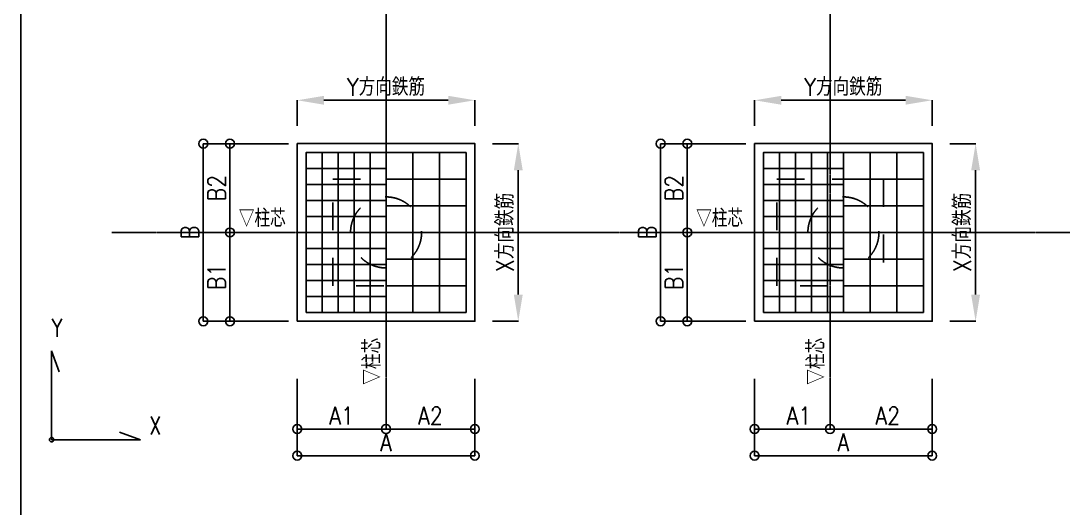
# Model space of a CAD drawing. Extents: x -668440 to 1010955, y -1678500 to 210463.
# Drawn here: x -384232 to -325546, y -72071 to -44626 of the extents above; entities that cross this region are included whole.
import ezdxf
from ezdxf.enums import TextEntityAlignment as Align

# ---------------------------------------------------------------- set-up
doc = ezdxf.new("R2010")
doc.units = 0
doc.header["$MEASUREMENT"] = 0
doc.linetypes.add('CENTER', pattern=[2, 1.25, -0.25, 0.25, -0.25])
doc.linetypes.add('DASHED1', pattern=[2.5, 1.25, -1.25])
doc.layers.get('0').update_dxf_attribs({"color": 3, "linetype": 'CONTINUOUS'})
doc.layers.get('Defpoints').update_dxf_attribs({"color": 251, "linetype": 'CONTINUOUS'})
for name, color, linetype in [('Bフーチング', 6, 'CONTINUOUS'), ('B杭', 1, 'CONTINUOUS'), ('RC柱', 7, 'CONTINUOUS'), ('RC鉄筋', 4, 'CONTINUOUS'), ('RC鉄筋文字', 4, 'CONTINUOUS'), ('寸法', 3, 'CONTINUOUS'), ('注記', 3, 'CONTINUOUS'), ('通り芯', 3, 'CENTER')]:
    doc.layers.add(name, color=color, linetype=linetype)
doc.styles.add('DRACAD', font='txt', dxfattribs={"width": 0.85, "bigfont": 'extfont2'})
doc.dimstyles.new('MYDIM', dxfattribs={"dimtxt": 120, "dimasz": 20, "dimexe": 1.25, "dimexo": 50, "dimgap": 50, "dimtad": 1, "dimdec": 4, "dimdsep": 46, "dimtxsty": 'DRACAD', "dimblk": 'ORIGIN', "dimcen": 2.5, "dimadec": 0, "dimazin": 0, "dimtfac": 1, "dimtdec": 4, "dimtmove": 0, "dimatfit": 3, "dimfxl": 1, "dimtolj": 1, "dimtzin": 0, "dimarcsym": 0})

# ---------------------------------------------------------------- blocks, each defined once
blk = doc.blocks.new('*D9542')
at = {"layer": 'Defpoints', "color": 0}
for p in [(-162753, -40705), (-164753, -41194), (-162753, -41194)]:
    blk.add_point(p, dxfattribs=at)
at = {"layer": 'RC鉄筋文字', "color": 0, "lineweight": -2}
for p, q in [((-164753, -40994), (-164753, -40704)), ((-164453, -40705), (-163053, -40705)), ((-162753, -40994), (-162753, -40704))]:
    blk.add_line(p, q, dxfattribs=at)
at = {"layer": 'RC鉄筋文字', "color": 0}
for points in [[(-164453, -40655), (-164453, -40755), (-164753, -40705)], [(-163053, -40755), (-163053, -40655), (-162753, -40705)]]:
    blk.add_solid(points, dxfattribs=at)
at = {"layer": 'RC鉄筋文字', "color": 0, "insert": (-163753, -40555), "char_height": 200, "attachment_point": 5, "style": 'DRACAD'}
blk.add_mtext('\\A1;Y方向鉄筋', dxfattribs=at)
blk = doc.blocks.new('_ORIGIN')
at = {"color": 0, "linetype": 'ByBlock', "lineweight": -2}
blk.add_line((0, 0), (-1, 0), dxfattribs=at)
blk.add_circle((0, 0), 0.5, dxfattribs=at)
blk = doc.blocks.new('*D9543')
at = {"layer": 'Defpoints', "color": 0}
for p in [(-164753, -43594), (-162753, -43594), (-164753, -44708)]:
    blk.add_point(p, dxfattribs=at)
at = {"layer": '寸法', "color": 0, "lineweight": -2}
for p, q in [((-164753, -43844), (-164753, -44709)), ((-162753, -43844), (-162753, -44709)), ((-162853, -44708), (-164653, -44708))]:
    blk.add_line(p, q, dxfattribs=at)
at = {"layer": '寸法', "color": 0, "linetype": 'ByBlock', "lineweight": -2, "xscale": 100, "yscale": 100, "zscale": 100, "rotation": 180}
blk.add_blockref('_ORIGIN', (-164753, -44708), dxfattribs=at)
at = {"layer": '寸法', "color": 0, "linetype": 'ByBlock', "lineweight": -2, "xscale": 100, "yscale": 100, "zscale": 100}
blk.add_blockref('_ORIGIN', (-162753, -44708), dxfattribs=at)
at = {"layer": '寸法', "color": 0, "insert": (-163753, -44558), "char_height": 200, "attachment_point": 5, "style": 'DRACAD'}
blk.add_mtext('\\A1;A', dxfattribs=at)
blk = doc.blocks.new('*D9544')
at = {"layer": 'Defpoints', "color": 0}
for p in [(-163753, -43794), (-162753, -43794), (-163753, -44408)]:
    blk.add_point(p, dxfattribs=at)
at = {"layer": '寸法', "color": 0, "lineweight": -2}
for p, q in [((-163753, -44044), (-163753, -44409)), ((-162753, -44044), (-162753, -44409)), ((-162853, -44408), (-163653, -44408))]:
    blk.add_line(p, q, dxfattribs=at)
at = {"layer": '寸法', "color": 0, "linetype": 'ByBlock', "lineweight": -2, "xscale": 100, "yscale": 100, "zscale": 100, "rotation": 180}
blk.add_blockref('_ORIGIN', (-163753, -44408), dxfattribs=at)
at = {"layer": '寸法', "color": 0, "linetype": 'ByBlock', "lineweight": -2, "xscale": 100, "yscale": 100, "zscale": 100}
blk.add_blockref('_ORIGIN', (-162753, -44408), dxfattribs=at)
at = {"layer": '寸法', "color": 0, "insert": (-163253, -44258), "char_height": 200, "attachment_point": 5, "style": 'DRACAD'}
blk.add_mtext('\\A1;A2', dxfattribs=at)
blk = doc.blocks.new('*D9545')
at = {"layer": 'Defpoints', "color": 0}
for p in [(-164753, -43794), (-163753, -43794), (-164753, -44408)]:
    blk.add_point(p, dxfattribs=at)
at = {"layer": '寸法', "color": 0, "lineweight": -2}
for p, q in [((-164753, -44044), (-164753, -44409)), ((-163753, -44044), (-163753, -44409)), ((-163853, -44408), (-164653, -44408))]:
    blk.add_line(p, q, dxfattribs=at)
at = {"layer": '寸法', "color": 0, "linetype": 'ByBlock', "lineweight": -2, "xscale": 100, "yscale": 100, "zscale": 100, "rotation": 180}
blk.add_blockref('_ORIGIN', (-164753, -44408), dxfattribs=at)
at = {"layer": '寸法', "color": 0, "linetype": 'ByBlock', "lineweight": -2, "xscale": 100, "yscale": 100, "zscale": 100}
blk.add_blockref('_ORIGIN', (-163753, -44408), dxfattribs=at)
at = {"layer": '寸法', "color": 0, "insert": (-164253, -44258), "char_height": 200, "attachment_point": 5, "style": 'DRACAD'}
blk.add_mtext('\\A1;\\A1;A1', dxfattribs=at)
blk = doc.blocks.new('*D9546')
at = {"layer": 'Defpoints', "color": 0}
for p in [(-162753, -41194), (-162264, -41194), (-162753, -43194)]:
    blk.add_point(p, dxfattribs=at)
at = {"layer": 'RC鉄筋文字', "color": 0, "lineweight": -2}
for p, q in [((-162553, -41194), (-162263, -41194)), ((-162264, -42894), (-162264, -41494)), ((-162553, -43194), (-162263, -43194))]:
    blk.add_line(p, q, dxfattribs=at)
at = {"layer": 'RC鉄筋文字', "color": 0}
for points in [[(-162214, -41494), (-162314, -41494), (-162264, -41194)], [(-162314, -42894), (-162214, -42894), (-162264, -43194)]]:
    blk.add_solid(points, dxfattribs=at)
at = {"layer": 'RC鉄筋文字', "color": 0, "insert": (-162414, -42194), "char_height": 200, "attachment_point": 5, "rotation": 90, "style": 'DRACAD'}
blk.add_mtext('\\A1;\\A1;X方向鉄筋', dxfattribs=at)
blk = doc.blocks.new('*D9547')
at = {"layer": 'Defpoints', "color": 0}
for p in [(-165811, -41194), (-163853, -41194), (-163853, -43194)]:
    blk.add_point(p, dxfattribs=at)
at = {"layer": '寸法', "color": 0, "lineweight": -2}
for p, q in [((-164853, -41194), (-165812, -41194)), ((-165811, -43094), (-165811, -41294)), ((-164853, -43194), (-165812, -43194))]:
    blk.add_line(p, q, dxfattribs=at)
at = {"layer": '寸法', "color": 0, "linetype": 'ByBlock', "lineweight": -2, "xscale": 100, "yscale": 100, "zscale": 100}
for p, rotation in [((-165811, -41194), 90), ((-165811, -43194), 270)]:
    blk.add_blockref('_ORIGIN', p, dxfattribs=dict(at, rotation=rotation))
at = {"layer": '寸法', "color": 0, "insert": (-165961, -42194), "char_height": 200, "attachment_point": 5, "rotation": 90, "style": 'DRACAD'}
blk.add_mtext('\\A1;B', dxfattribs=at)
blk = doc.blocks.new('*D9548')
at = {"layer": 'Defpoints', "color": 0}
for p in [(-165511, -41194), (-164053, -41194), (-164053, -42194)]:
    blk.add_point(p, dxfattribs=at)
at = {"layer": '寸法', "color": 0, "lineweight": -2}
for p, q in [((-165053, -41194), (-165512, -41194)), ((-165511, -42094), (-165511, -41294)), ((-165053, -42194), (-165512, -42194))]:
    blk.add_line(p, q, dxfattribs=at)
at = {"layer": '寸法', "color": 0, "linetype": 'ByBlock', "lineweight": -2, "xscale": 100, "yscale": 100, "zscale": 100}
for p, rotation in [((-165511, -41194), 90), ((-165511, -42194), 270)]:
    blk.add_blockref('_ORIGIN', p, dxfattribs=dict(at, rotation=rotation))
at = {"layer": '寸法', "color": 0, "insert": (-165661, -41694), "char_height": 200, "attachment_point": 5, "rotation": 90, "style": 'DRACAD'}
blk.add_mtext('\\A1;B2', dxfattribs=at)
blk = doc.blocks.new('*D9549')
at = {"layer": 'Defpoints', "color": 0}
for p in [(-165511, -42194), (-164053, -42194), (-164053, -43194)]:
    blk.add_point(p, dxfattribs=at)
at = {"layer": '寸法', "color": 0, "lineweight": -2}
for p, q in [((-165053, -42194), (-165512, -42194)), ((-165511, -43094), (-165511, -42294)), ((-165053, -43194), (-165512, -43194))]:
    blk.add_line(p, q, dxfattribs=at)
at = {"layer": '寸法', "color": 0, "linetype": 'ByBlock', "lineweight": -2, "xscale": 100, "yscale": 100, "zscale": 100}
for p, rotation in [((-165511, -42194), 90), ((-165511, -43194), 270)]:
    blk.add_blockref('_ORIGIN', p, dxfattribs=dict(at, rotation=rotation))
at = {"layer": '寸法', "color": 0, "insert": (-165661, -42694), "char_height": 200, "attachment_point": 5, "rotation": 90, "style": 'DRACAD'}
blk.add_mtext('\\A1;\\A1;B1', dxfattribs=at)
blk = doc.blocks.new('*D9552')
at = {"layer": 'Defpoints', "color": 0}
for p in [(-157603, -40705), (-159603, -41194), (-157603, -41194)]:
    blk.add_point(p, dxfattribs=at)
at = {"layer": 'RC鉄筋文字', "color": 0, "lineweight": -2}
for p, q in [((-159603, -40994), (-159603, -40704)), ((-159303, -40705), (-157903, -40705)), ((-157603, -40994), (-157603, -40704))]:
    blk.add_line(p, q, dxfattribs=at)
at = {"layer": 'RC鉄筋文字', "color": 0}
for points in [[(-159303, -40655), (-159303, -40755), (-159603, -40705)], [(-157903, -40755), (-157903, -40655), (-157603, -40705)]]:
    blk.add_solid(points, dxfattribs=at)
at = {"layer": 'RC鉄筋文字', "color": 0, "insert": (-158603, -40555), "char_height": 200, "attachment_point": 5, "style": 'DRACAD'}
blk.add_mtext('\\A1;Y方向鉄筋', dxfattribs=at)
blk = doc.blocks.new('*D9553')
at = {"layer": 'Defpoints', "color": 0}
for p in [(-159603, -43594), (-157603, -43594), (-159603, -44708)]:
    blk.add_point(p, dxfattribs=at)
at = {"layer": '寸法', "color": 0, "lineweight": -2}
for p, q in [((-159603, -43844), (-159603, -44709)), ((-157603, -43844), (-157603, -44709)), ((-157703, -44708), (-159503, -44708))]:
    blk.add_line(p, q, dxfattribs=at)
at = {"layer": '寸法', "color": 0, "linetype": 'ByBlock', "lineweight": -2, "xscale": 100, "yscale": 100, "zscale": 100, "rotation": 180}
blk.add_blockref('_ORIGIN', (-159603, -44708), dxfattribs=at)
at = {"layer": '寸法', "color": 0, "linetype": 'ByBlock', "lineweight": -2, "xscale": 100, "yscale": 100, "zscale": 100}
blk.add_blockref('_ORIGIN', (-157603, -44708), dxfattribs=at)
at = {"layer": '寸法', "color": 0, "insert": (-158603, -44558), "char_height": 200, "attachment_point": 5, "style": 'DRACAD'}
blk.add_mtext('\\A1;A', dxfattribs=at)
blk = doc.blocks.new('*D9554')
at = {"layer": 'Defpoints', "color": 0}
for p in [(-158753, -43794), (-157603, -43794), (-158753, -44408)]:
    blk.add_point(p, dxfattribs=at)
at = {"layer": '寸法', "color": 0, "lineweight": -2}
for p, q in [((-158753, -44044), (-158753, -44409)), ((-157603, -44044), (-157603, -44409)), ((-157703, -44408), (-158653, -44408))]:
    blk.add_line(p, q, dxfattribs=at)
at = {"layer": '寸法', "color": 0, "linetype": 'ByBlock', "lineweight": -2, "xscale": 100, "yscale": 100, "zscale": 100, "rotation": 180}
blk.add_blockref('_ORIGIN', (-158753, -44408), dxfattribs=at)
at = {"layer": '寸法', "color": 0, "linetype": 'ByBlock', "lineweight": -2, "xscale": 100, "yscale": 100, "zscale": 100}
blk.add_blockref('_ORIGIN', (-157603, -44408), dxfattribs=at)
at = {"layer": '寸法', "color": 0, "insert": (-158103, -44258), "char_height": 200, "attachment_point": 5, "style": 'DRACAD'}
blk.add_mtext('\\A1;A2', dxfattribs=at)
blk = doc.blocks.new('*D9555')
at = {"layer": 'Defpoints', "color": 0}
for p in [(-159603, -43794), (-158753, -43794), (-159603, -44408)]:
    blk.add_point(p, dxfattribs=at)
at = {"layer": '寸法', "color": 0, "lineweight": -2}
for p, q in [((-159603, -44044), (-159603, -44409)), ((-158753, -44044), (-158753, -44409)), ((-158853, -44408), (-159503, -44408))]:
    blk.add_line(p, q, dxfattribs=at)
at = {"layer": '寸法', "color": 0, "linetype": 'ByBlock', "lineweight": -2, "xscale": 100, "yscale": 100, "zscale": 100, "rotation": 180}
blk.add_blockref('_ORIGIN', (-159603, -44408), dxfattribs=at)
at = {"layer": '寸法', "color": 0, "linetype": 'ByBlock', "lineweight": -2, "xscale": 100, "yscale": 100, "zscale": 100}
blk.add_blockref('_ORIGIN', (-158753, -44408), dxfattribs=at)
at = {"layer": '寸法', "color": 0, "insert": (-159103, -44258), "char_height": 200, "attachment_point": 5, "style": 'DRACAD'}
blk.add_mtext('\\A1;\\A1;A1', dxfattribs=at)
blk = doc.blocks.new('*D9556')
at = {"layer": 'Defpoints', "color": 0}
for p in [(-157603, -41194), (-157114, -41194), (-157603, -43194)]:
    blk.add_point(p, dxfattribs=at)
at = {"layer": 'RC鉄筋文字', "color": 0, "lineweight": -2}
for p, q in [((-157403, -41194), (-157113, -41194)), ((-157114, -42894), (-157114, -41494)), ((-157403, -43194), (-157113, -43194))]:
    blk.add_line(p, q, dxfattribs=at)
at = {"layer": 'RC鉄筋文字', "color": 0}
for points in [[(-157064, -41494), (-157164, -41494), (-157114, -41194)], [(-157164, -42894), (-157064, -42894), (-157114, -43194)]]:
    blk.add_solid(points, dxfattribs=at)
at = {"layer": 'RC鉄筋文字', "color": 0, "insert": (-157264, -42194), "char_height": 200, "attachment_point": 5, "rotation": 90, "style": 'DRACAD'}
blk.add_mtext('\\A1;\\A1;X方向鉄筋', dxfattribs=at)
blk = doc.blocks.new('*D9557')
at = {"layer": 'Defpoints', "color": 0}
for p in [(-160661, -41194), (-158703, -41194), (-158703, -43194)]:
    blk.add_point(p, dxfattribs=at)
at = {"layer": '寸法', "color": 0, "lineweight": -2}
for p, q in [((-159703, -41194), (-160662, -41194)), ((-160661, -43094), (-160661, -41294)), ((-159703, -43194), (-160662, -43194))]:
    blk.add_line(p, q, dxfattribs=at)
at = {"layer": '寸法', "color": 0, "linetype": 'ByBlock', "lineweight": -2, "xscale": 100, "yscale": 100, "zscale": 100}
for p, rotation in [((-160661, -41194), 90), ((-160661, -43194), 270)]:
    blk.add_blockref('_ORIGIN', p, dxfattribs=dict(at, rotation=rotation))
at = {"layer": '寸法', "color": 0, "insert": (-160811, -42194), "char_height": 200, "attachment_point": 5, "rotation": 90, "style": 'DRACAD'}
blk.add_mtext('\\A1;B', dxfattribs=at)
blk = doc.blocks.new('*D9558')
at = {"layer": 'Defpoints', "color": 0}
for p in [(-160361, -41194), (-158903, -41194), (-158903, -42194)]:
    blk.add_point(p, dxfattribs=at)
at = {"layer": '寸法', "color": 0, "lineweight": -2}
for p, q in [((-159903, -41194), (-160362, -41194)), ((-160361, -42094), (-160361, -41294)), ((-159903, -42194), (-160362, -42194))]:
    blk.add_line(p, q, dxfattribs=at)
at = {"layer": '寸法', "color": 0, "linetype": 'ByBlock', "lineweight": -2, "xscale": 100, "yscale": 100, "zscale": 100}
for p, rotation in [((-160361, -41194), 90), ((-160361, -42194), 270)]:
    blk.add_blockref('_ORIGIN', p, dxfattribs=dict(at, rotation=rotation))
at = {"layer": '寸法', "color": 0, "insert": (-160511, -41694), "char_height": 200, "attachment_point": 5, "rotation": 90, "style": 'DRACAD'}
blk.add_mtext('\\A1;B2', dxfattribs=at)
blk = doc.blocks.new('*D9559')
at = {"layer": 'Defpoints', "color": 0}
for p in [(-160361, -42194), (-158903, -42194), (-158903, -43194)]:
    blk.add_point(p, dxfattribs=at)
at = {"layer": '寸法', "color": 0, "lineweight": -2}
for p, q in [((-159903, -42194), (-160362, -42194)), ((-160361, -43094), (-160361, -42294)), ((-159903, -43194), (-160362, -43194))]:
    blk.add_line(p, q, dxfattribs=at)
at = {"layer": '寸法', "color": 0, "linetype": 'ByBlock', "lineweight": -2, "xscale": 100, "yscale": 100, "zscale": 100}
for p, rotation in [((-160361, -42194), 90), ((-160361, -43194), 270)]:
    blk.add_blockref('_ORIGIN', p, dxfattribs=dict(at, rotation=rotation))
at = {"layer": '寸法', "color": 0, "insert": (-160511, -42694), "char_height": 200, "attachment_point": 5, "rotation": 90, "style": 'DRACAD'}
blk.add_mtext('\\A1;\\A1;B1', dxfattribs=at)
blk = doc.blocks.new('基礎配筋図')
at = {"layer": 'Bフーチング'}
for points in [[(-164752.56369, -43193.63722), (-162752.56369, -43193.63722), (-162752.56369, -41193.63722), (-164752.56369, -41193.63722)], [(-159602.56369, -43193.63722), (-157602.56369, -43193.63722), (-157602.56369, -41193.63722), (-159602.56369, -41193.63722)]]:
    blk.add_lwpolyline(points, close=True, dxfattribs=at)
at = {"layer": 'B杭', "linetype": 'DASHED1', "ltscale": 250}
for centre in [(-163752.56369, -42193.63722), (-158602.56369, -42193.63722)]:
    blk.add_circle(centre, 400, dxfattribs=at)
at = {"layer": 'Defpoints'}
blk.add_lwpolyline([(-167865.36242, -32277.43891), (-147865.36242, -32277.43891), (-147865.36242, -59147.64202), (-167865.36242, -59147.64202)], close=True, dxfattribs=at)
at = {"layer": 'RC柱', "linetype": 'DASHED1', "ltscale": 250}
for points in [[(-164352.56369, -41593.63722), (-163152.56369, -41593.63722), (-163152.56369, -42793.63722), (-164352.56369, -42793.63722)], [(-159352.56369, -41593.63722), (-158152.56369, -41593.63722), (-158152.56369, -42793.63722), (-159352.56369, -42793.63722)]]:
    blk.add_lwpolyline(points, close=True, dxfattribs=at)
at = {"layer": 'RC鉄筋'}
for p, q in [((-164472.56369, -42193.63722), (-164472.56369, -41293.63722)), ((-164292.56369, -42193.63722), (-164292.56369, -41293.63722)), ((-164112.56369, -42193.63722), (-164112.56369, -41293.63722)), ((-163932.56369, -42193.63722), (-163932.56369, -41293.63722)), ((-163752.56369, -42193.63722), (-163752.56369, -41293.63722)), ((-163752.56369, -42193.63722), (-163752.56369, -41293.63722)), ((-163452.56369, -42193.63722), (-163452.56369, -41293.63722)), ((-163452.56369, -42193.63722), (-163452.56369, -41293.63722)), ((-163152.56369, -42193.63722), (-163152.56369, -41293.63722)), ((-163152.56369, -42193.63722), (-163152.56369, -41293.63722)), ((-159322.56369, -42193.63722), (-159322.56369, -41293.63722)), ((-159142.56369, -42193.63722), (-159142.56369, -41293.63722)), ((-158962.56369, -42193.63722), (-158962.56369, -41293.63722)), ((-158782.56369, -42193.63722), (-158782.56369, -41293.63722)), ((-158602.56369, -42193.63722), (-158602.56369, -41293.63722)), ((-158602.56369, -42193.63722), (-158602.56369, -41293.63722)), ((-158302.56369, -42193.63722), (-158302.56369, -41293.63722)), ((-158302.56369, -42193.63722), (-158302.56369, -41293.63722)), ((-158002.56369, -42193.63722), (-158002.56369, -41293.63722)), ((-158002.56369, -42193.63722), (-158002.56369, -41293.63722)), ((-163752.56369, -41473.63722), (-164652.56369, -41473.63722)), ((-163752.56369, -41473.63722), (-164652.56369, -41473.63722)), ((-158602.56369, -41473.63722), (-159502.56369, -41473.63722)), ((-158602.56369, -41473.63722), (-159502.56369, -41473.63722)), ((-163752.56369, -41653.63722), (-164652.56369, -41653.63722)), ((-163752.56369, -41653.63722), (-164652.56369, -41653.63722)), ((-162852.56369, -41593.63722), (-163752.56369, -41593.63722)), ((-158602.56369, -41653.63722), (-159502.56369, -41653.63722)), ((-158602.56369, -41653.63722), (-159502.56369, -41653.63722)), ((-157702.56369, -41593.63722), (-158602.56369, -41593.63722)), ((-163752.56369, -41833.63722), (-164652.56369, -41833.63722)), ((-163752.56369, -41833.63722), (-164652.56369, -41833.63722)), ((-162852.56369, -41893.63722), (-163752.56369, -41893.63722)), ((-158602.56369, -41833.63722), (-159502.56369, -41833.63722)), ((-158602.56369, -41833.63722), (-159502.56369, -41833.63722)), ((-157702.56369, -41893.63722), (-158602.56369, -41893.63722)), ((-163752.56369, -42013.63722), (-164652.56369, -42013.63722)), ((-163752.56369, -42013.63722), (-164652.56369, -42013.63722)), ((-158602.56369, -42013.63722), (-159502.56369, -42013.63722)), ((-158602.56369, -42013.63722), (-159502.56369, -42013.63722)), ((-163752.56369, -42193.63722), (-164652.56369, -42193.63722)), ((-163752.56369, -42193.63722), (-164652.56369, -42193.63722)), ((-164472.56369, -42193.63722), (-164472.56369, -43093.63722)), ((-164292.56369, -42193.63722), (-164292.56369, -43093.63722)), ((-164112.56369, -42193.63722), (-164112.56369, -43093.63722)), ((-163932.56369, -42193.63722), (-163932.56369, -43093.63722)), ((-162852.56369, -42193.63722), (-163752.56369, -42193.63722)), ((-163752.56369, -42193.63722), (-163752.56369, -43093.63722)), ((-162852.56369, -42193.63722), (-163752.56369, -42193.63722)), ((-163452.56369, -42193.63722), (-163452.56369, -43093.63722)), ((-163152.56369, -42193.63722), (-163152.56369, -43093.63722)), ((-158602.56369, -42193.63722), (-159502.56369, -42193.63722)), ((-158602.56369, -42193.63722), (-159502.56369, -42193.63722)), ((-159322.56369, -42193.63722), (-159322.56369, -43093.63722)), ((-159142.56369, -42193.63722), (-159142.56369, -43093.63722)), ((-158962.56369, -42193.63722), (-158962.56369, -43093.63722)), ((-158782.56369, -42193.63722), (-158782.56369, -43093.63722)), ((-157702.56369, -42193.63722), (-158602.56369, -42193.63722)), ((-158602.56369, -42193.63722), (-158602.56369, -43093.63722)), ((-157702.56369, -42193.63722), (-158602.56369, -42193.63722)), ((-158302.56369, -42193.63722), (-158302.56369, -43093.63722)), ((-158002.56369, -42193.63722), (-158002.56369, -43093.63722)), ((-163752.56369, -42373.63722), (-164652.56369, -42373.63722)), ((-163752.56369, -42373.63722), (-164652.56369, -42373.63722)), ((-158602.56369, -42373.63722), (-159502.56369, -42373.63722)), ((-158602.56369, -42373.63722), (-159502.56369, -42373.63722)), ((-163752.56369, -42553.63722), (-164652.56369, -42553.63722)), ((-163752.56369, -42553.63722), (-164652.56369, -42553.63722)), ((-162852.56369, -42493.63722), (-163752.56369, -42493.63722)), ((-162852.56369, -42493.63722), (-163752.56369, -42493.63722)), ((-158602.56369, -42553.63722), (-159502.56369, -42553.63722)), ((-158602.56369, -42553.63722), (-159502.56369, -42553.63722)), ((-157702.56369, -42493.63722), (-158602.56369, -42493.63722)), ((-157702.56369, -42493.63722), (-158602.56369, -42493.63722)), ((-163752.56369, -42733.63722), (-164652.56369, -42733.63722)), ((-163752.56369, -42733.63722), (-164652.56369, -42733.63722)), ((-162852.56369, -42793.63722), (-163752.56369, -42793.63722)), ((-162852.56369, -42793.63722), (-163752.56369, -42793.63722)), ((-158602.56369, -42733.63722), (-159502.56369, -42733.63722)), ((-158602.56369, -42733.63722), (-159502.56369, -42733.63722)), ((-157702.56369, -42793.63722), (-158602.56369, -42793.63722)), ((-157702.56369, -42793.63722), (-158602.56369, -42793.63722)), ((-163752.56369, -42913.63722), (-164652.56369, -42913.63722)), ((-163752.56369, -42913.63722), (-164652.56369, -42913.63722)), ((-158602.56369, -42913.63722), (-159502.56369, -42913.63722)), ((-158602.56369, -42913.63722), (-159502.56369, -42913.63722))]:
    blk.add_line(p, q, dxfattribs=at)
for points in [[(-164652.56369, -43093.63722), (-162852.56369, -43093.63722), (-162852.56369, -41293.63722), (-164652.56369, -41293.63722)], [(-159502.56369, -43093.63722), (-157702.56369, -43093.63722), (-157702.56369, -41293.63722), (-159502.56369, -41293.63722)]]:
    blk.add_lwpolyline(points, close=True, dxfattribs=at)
at = {"layer": '注記'}
for p, q in [((-167519.17174, -43528.13282), (-167519.17174, -44528.13282)), ((-167519.17174, -43528.13282), (-167433.6667, -43763.05598)), ((-166519.17174, -44528.13282), (-166754.0949, -44442.62779)), ((-167519.17174, -44528.13282), (-166519.17174, -44528.13282))]:
    blk.add_line(p, q, dxfattribs=at)
blk.add_circle((-167519.17174, -44528.13282), 25, dxfattribs=at)
at = {"layer": '通り芯'}
for p, q in [((-163752.56369, -34277.43891), (-163752.56369, -44408.97609)), ((-158752.56369, -34277.43891), (-158752.56369, -44408.97609)), ((-166841.66765, -42193.63722), (-144666.70489, -42193.63722))]:
    blk.add_line(p, q, dxfattribs=at)
at = {"layer": '寸法', "style": 'DRACAD', "width": 0.8}
for p in [(-165411.10183, -42193.63722), (-160261.10183, -42193.63722)]:
    blk.add_text('▽柱芯', height=200, dxfattribs=at).set_placement(p, align=Align.BOTTOM_LEFT)
for p in [(-163752.56369, -43908.97609), (-158752.56369, -43908.97609)]:
    blk.add_text('▽柱芯', height=200, rotation=90, dxfattribs=at).set_placement(p, align=Align.BOTTOM_LEFT)
at = {"layer": '注記', "style": 'DRACAD', "width": 0.8}
for s, p in [('Y', (-167519.17174, -43428.13282)), ('X', (-166419.17174, -44528.13282))]:
    blk.add_text(s, height=200, dxfattribs=at).set_placement(p, align=Align.BOTTOM_LEFT)
at = {"layer": 'RC鉄筋文字'}
for base, p1, p2, picture, middle in [((-162752.56369, -40705.19972), (-164752.56369, -41193.63722, 12), (-162752.56369, -41193.63722, 12), '*D9542', (-163752.56369, -40705.19972)), ((-157602.56369, -40705.19972), (-159602.56369, -41193.63722, 12), (-157602.56369, -41193.63722, 12), '*D9552', (-158602.56369, -40705.19972))]:
    dim = blk.add_linear_dim(base=base, p1=p1, p2=p2, text='Y方向鉄筋', dimstyle='MYDIM', override={"dimtxt": 200, "dimasz": 300, "dimexo": 200, "dimgap": 50, "dimtxsty": 'DRACAD', "dimsah": 1, "dimtfill": 0, "dimtfillclr": 0}, dxfattribs=at)
    dim.commit()
    dim.dimension.update_dxf_attribs({"geometry": picture, "text_midpoint": middle, "dimtype": 160})
for base, p1, p2, picture, middle in [((-162264.12619, -41193.63722), (-162752.56369, -43193.63722, 12), (-162752.56369, -41193.63722, 12), '*D9546', (-162264.12619, -42193.63722)), ((-157114.12619, -41193.63722), (-157602.56369, -43193.63722, 12), (-157602.56369, -41193.63722, 12), '*D9556', (-157114.12619, -42193.63722))]:
    dim = blk.add_linear_dim(base=base, p1=p1, p2=p2, angle=90, text='\\A1;X方向鉄筋', dimstyle='MYDIM', override={"dimtxt": 200, "dimasz": 300, "dimexo": 200, "dimgap": 50, "dimtxsty": 'DRACAD', "dimsah": 1, "dimtfill": 0, "dimtfillclr": 0}, dxfattribs=at)
    dim.commit()
    dim.dimension.update_dxf_attribs({"geometry": picture, "text_midpoint": middle, "dimtype": 160})
at = {"layer": '寸法'}
for base, p1, p2, angle, text, override, picture, middle in [((-165811.10183, -41193.63722), (-163852.56369, -43193.63722, 12), (-163852.56369, -41193.63722, 12), 90, 'B', {"dimtxt": 200, "dimasz": 100, "dimexo": 1000, "dimgap": 50, "dimtxsty": 'DRACAD', "dimtfill": 0, "dimtfillclr": 0}, '*D9547', (-165811.10183, -42193.63722)), ((-165511.10183, -41193.63722), (-164052.56369, -42193.63722, 12), (-164052.56369, -41193.63722, 12), 90, 'B2', {"dimtxt": 200, "dimasz": 100, "dimexo": 1000, "dimgap": 50, "dimtxsty": 'DRACAD', "dimtfill": 0, "dimtfillclr": 0}, '*D9548', (-165511.10183, -41693.63722)), ((-160661.10183, -41193.63722), (-158702.56369, -43193.63722, 12), (-158702.56369, -41193.63722, 12), 90, 'B', {"dimtxt": 200, "dimasz": 100, "dimexo": 1000, "dimgap": 50, "dimtxsty": 'DRACAD', "dimtfill": 0, "dimtfillclr": 0}, '*D9557', (-160661.10183, -42193.63722)), ((-160361.10183, -41193.63722), (-158902.56369, -42193.63722, 12), (-158902.56369, -41193.63722, 12), 90, 'B2', {"dimtxt": 200, "dimasz": 100, "dimexo": 1000, "dimgap": 50, "dimtxsty": 'DRACAD', "dimtfill": 0, "dimtfillclr": 0}, '*D9558', (-160361.10183, -41693.63722)), ((-165511.10183, -42193.63722), (-164052.56369, -43193.63722, 12), (-164052.56369, -42193.63722, 12), 90, '\\A1;B1', {"dimtxt": 200, "dimasz": 100, "dimexo": 1000, "dimgap": 50, "dimtxsty": 'DRACAD', "dimtfill": 0, "dimtfillclr": 0}, '*D9549', (-165511.10183, -42693.63722)), ((-160361.10183, -42193.63722), (-158902.56369, -43193.63722, 12), (-158902.56369, -42193.63722, 12), 90, '\\A1;B1', {"dimtxt": 200, "dimasz": 100, "dimexo": 1000, "dimgap": 50, "dimtxsty": 'DRACAD', "dimtfill": 0, "dimtfillclr": 0}, '*D9559', (-160361.10183, -42693.63722)), ((-164752.56369, -44707.72609), (-162752.56369, -43593.63722, 12), (-164752.56369, -43593.63722, 12), 180, 'A', {"dimtxt": 200, "dimasz": 100, "dimexo": 250, "dimgap": 50, "dimtxsty": 'DRACAD', "dimtfill": 0, "dimtfillclr": 0}, '*D9543', (-163752.56369, -44707.72609)), ((-159602.56369, -44707.72609), (-157602.56369, -43593.63722, 12), (-159602.56369, -43593.63722, 12), 180, 'A', {"dimtxt": 200, "dimasz": 100, "dimexo": 250, "dimgap": 50, "dimtxsty": 'DRACAD', "dimtfill": 0, "dimtfillclr": 0}, '*D9553', (-158602.56369, -44707.72609)), ((-164752.56369, -44407.72609), (-163752.56369, -43793.63722, 12), (-164752.56369, -43793.63722, 12), 180, '\\A1;A1', {"dimtxt": 200, "dimasz": 100, "dimexo": 250, "dimgap": 50, "dimtxsty": 'DRACAD', "dimtfill": 0, "dimtfillclr": 0}, '*D9545', (-164252.56369, -44407.72609)), ((-163752.56369, -44407.72609), (-162752.56369, -43793.63722, 12), (-163752.56369, -43793.63722, 12), 180, 'A2', {"dimtxt": 200, "dimasz": 100, "dimexo": 250, "dimgap": 50, "dimtxsty": 'DRACAD', "dimtfill": 0, "dimtfillclr": 0}, '*D9544', (-163252.56369, -44407.72609)), ((-159602.56369, -44407.72609), (-158752.56369, -43793.63722, 12), (-159602.56369, -43793.63722, 12), 180, '\\A1;A1', {"dimtxt": 200, "dimasz": 100, "dimexo": 250, "dimgap": 50, "dimtxsty": 'DRACAD', "dimtfill": 0, "dimtfillclr": 0}, '*D9555', (-159102.56369, -44407.72609)), ((-158752.56369, -44407.72609), (-157602.56369, -43793.63722, 12), (-158752.56369, -43793.63722, 12), 180, 'A2', {"dimtxt": 200, "dimasz": 100, "dimexo": 250, "dimgap": 50, "dimtxsty": 'DRACAD', "dimtfill": 0, "dimtfillclr": 0}, '*D9554', (-158102.56369, -44407.72609))]:
    dim = blk.add_linear_dim(base=base, p1=p1, p2=p2, angle=angle, text=text, dimstyle='MYDIM', override=override, dxfattribs=at)
    dim.commit()
    dim.dimension.update_dxf_attribs({"geometry": picture, "text_midpoint": middle, "dimtype": 160})

msp = doc.modelspace()

# ---------------------------------------------------------------- block references
at = {"xscale": 5, "yscale": 5, "zscale": 5}
msp.add_blockref('基礎配筋図', (455094.50566, 154425.52164), dxfattribs=at)

doc.saveas('drawing.dxf')
